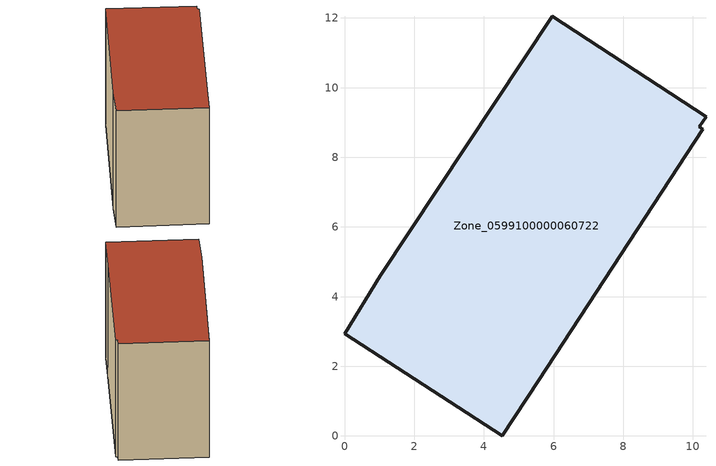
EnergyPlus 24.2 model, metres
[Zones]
Zone_0599100000060722
 floor ground (C_G): 10.19,8.88 10.29,8.8 5.57,1.6 4.53,0 0,2.93 1.02,4.59 5.97,12.05 10.38,9.16 z0
 wall outside (C_F): 1.02,4.59 0,2.93 4.53,0 5.57,1.6 10.29,8.8 10.19,8.88 10.38,9.16 5.97,12.05 1.02,4.59 z0:8.02
 roof outside (C_R): 10.38,9.16 5.97,12.05 1.02,4.59 0,2.93 4.53,0 5.57,1.6 10.29,8.8 10.19,8.88 z8.02
[BUILDING]
Pand.0599100000060722: North Axis=0; Terrain=City; Loads Convergence Tolerance Value=0.04; Temperature Convergence Tolerance Value=0.4; Solar Distribution=FullExterior; Maximum Number of Warmup Days=25; Minimum Number of Warmup Days=1
[Site:Location]
Rotterdam.The.Hague.AP_ZH_NLD Design_Conditions: Latitude=51.96; Longitude=4.45; Time Zone=1; Elevation=-4.5
[SITE:GROUNDTEMPERATURE:BUILDINGSURFACE]
18, 18, 18, 18, 18, 18, 18, 18, 18, 18, 18, 18
[MATERIAL] Thermal Absorptance=0.9; Solar Absorptance=0.7; Visible Absorptance=0.7
Name | Roughness | Thickness | Conductivity | Density | Specific Heat
G.TI.1975-1991 | MediumSmooth | 0.15 | 0.288461 | 540 | 1210
F.TI.1975-1991 | Rough | 0.3 | 0.230769 | 1920 | 840
R.TI.1975-1991 | MediumRough | 0.2 | 0.153846 | 1500 | 1000
[CONSTRUCTION]
C_G: G.TI.1975-1991
C_F: F.TI.1975-1991
C_R: R.TI.1975-1991
[ZONE]
Zone_0599100000060722: Type=1; Multiplier=1; Ceiling Height=Autocalculate; Volume=Autocalculate; Floor Area=autocalculate; Part of Total Floor Area=Yes
[ZONEINFILTRATION:DESIGNFLOWRATE]
Infil_Zone_0599100000060722: Zone or ZoneList or Space or SpaceList=Zone_0599100000060722; Schedule=AlwaysOn; Design Flow Rate Calculation Method=Flow/Area; Flow Rate per Floor Area=0.003; Constant Term Coefficient=1; Temperature Term Coefficient=0; Velocity Term Coefficient=0; Velocity Squared Term Coefficient=0
[HVACTEMPLATE:ZONE:IDEALLOADSAIRSYSTEM]
Zone_0599100000060722: Maximum Heating Supply Air Temperature=50; Minimum Cooling Supply Air Temperature=13; Maximum Heating Supply Air Humidity Ratio=0.0156; Minimum Cooling Supply Air Humidity Ratio=0.0077; Heating Limit=NoLimit; Cooling Limit=NoLimit; Dehumidification Control Type=ConstantSensibleHeatRatio; Cooling Sensible Heat Ratio=0.7; Dehumidification Setpoint=60; Humidification Control Type=None; Humidification Setpoint=30; Outdoor Air Method=None; Outdoor Air Flow Rate per Person=0.00944; Outdoor Air Flow Rate per Zone Floor Area=0; Outdoor Air Flow Rate per Zone=0; Demand Controlled Ventilation Type=None; Outdoor Air Economizer Type=NoEconomizer; Heat Recovery Type=None; Sensible Heat Recovery Effectiveness=0.7; Latent Heat Recovery Effectiveness=0.65
[ZONECONTROL:THERMOSTAT]
ThermostatControl_Zone_0599100000060722: Zone or ZoneList=Zone_0599100000060722; Control Type Schedule=DualSetpointControlType; Control 1=Thermostat_Zone_0599100000060722; Temperature Difference Between Cutout And Setpoint=0
[THERMOSTATSETPOINT:DUALSETPOINT]
Thermostat_Zone_0599100000060722: Heating Setpoint Temperature Schedule=HeatingSetpoint_Zone_0599100000060722; Cooling Setpoint Temperature Schedule=CoolingSetpoint_Zone_0599100000060722
[SCHEDULE:COMPACT]
HeatingSetpoint_Zone_0599100000060722: Through: 12/31, For: AllDays, Until: 24:00, 21
CoolingSetpoint_Zone_0599100000060722: Through: 12/31, For: AllDays, Until: 24:00, 24
DualSetpointControlType: Through: 12/31, For: AllDays, Until: 24:00, 4
AlwaysOn: Through: 12/31, For: AllDays, Until: 24:00, 1
